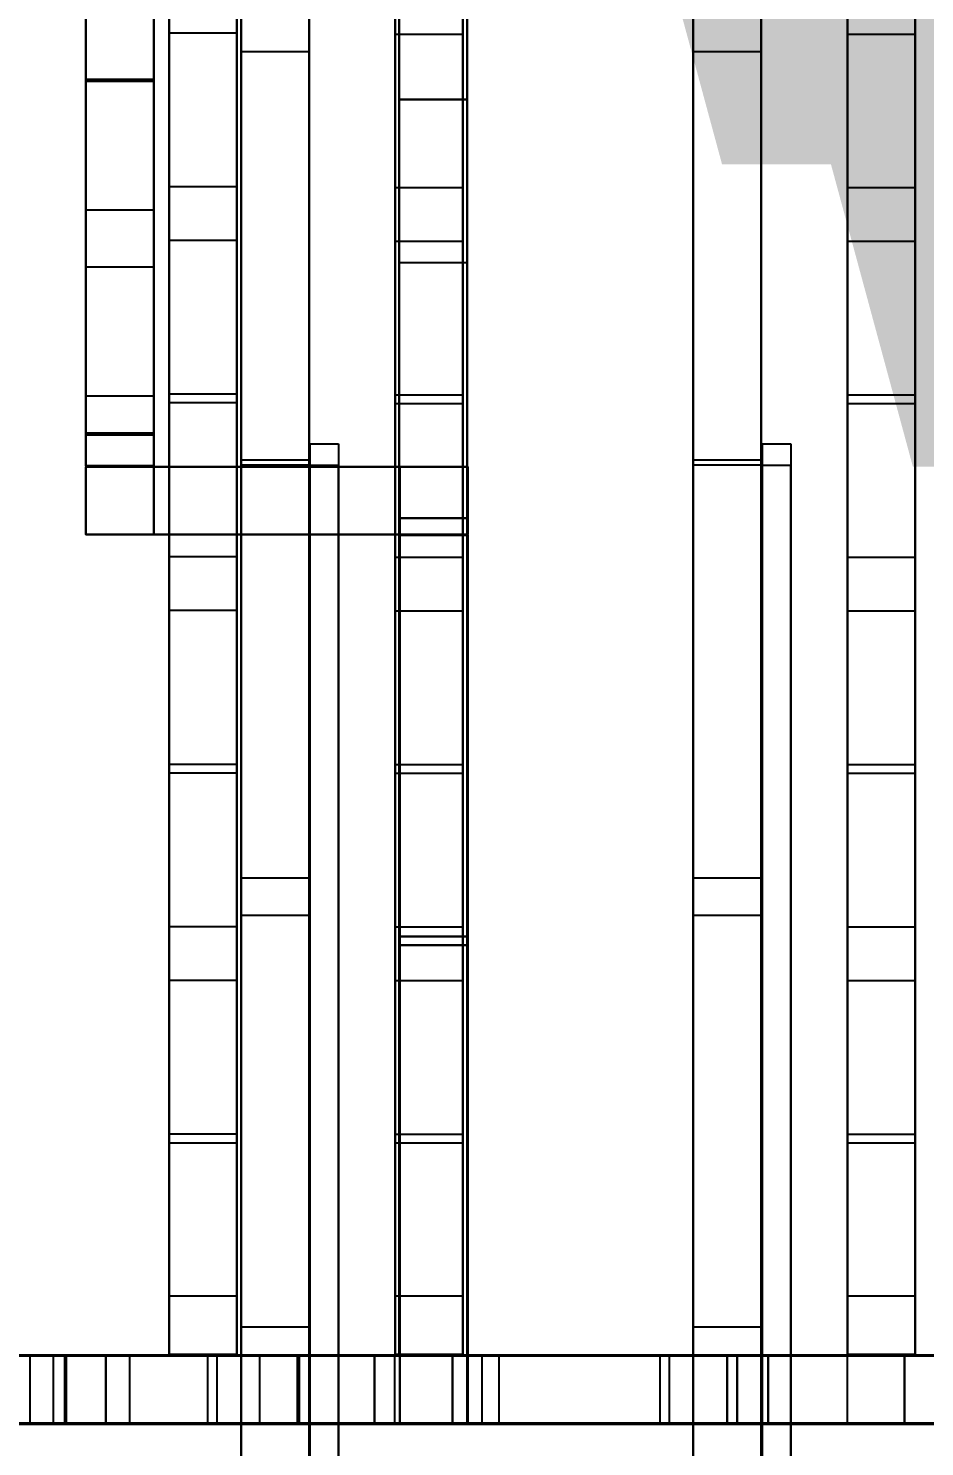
# Model space of a CAD drawing. Header units: inches. Extents: x 72 to 885, y 152 to 729.
# Drawn here: x 192.5 to 239.3, y 195.7 to 269.7 of the extents above; entities that cross this region are included whole.
import ezdxf

# ---------------------------------------------------------------- set-up
doc = ezdxf.new("R2010")
doc.units = ezdxf.units.IN
doc.header["$MEASUREMENT"] = 0
for name, color, linetype in [('FT2', 8, 'CONTINUOUS'), ('n1', 9, 'CONTINUOUS'), ('R2', 4, 'CONTINUOUS'), ('RT2', 7, 'CONTINUOUS'), ('W1', 5, 'CONTINUOUS'), ('W2', 5, 'CONTINUOUS')]:
    doc.layers.add(name, color=color, linetype=linetype)

msp = doc.modelspace()

# ---------------------------------------------------------------- linework, layer by layer
at = {"layer": 'FT2'}
for points in [[(203.36, 200.47, 119.69), (203.36, 474.28, 119.69), (199.82, 474.28, 119.69), (199.82, 200.47, 119.69)], [(199.82, 200.47, 119.69), (199.82, 474.28, 119.69), (199.82, 474.28, 118.23), (199.82, 200.47, 118.23)], [(199.82, 200.47, 107.87), (199.82, 474.28, 107.87), (203.36, 474.28, 107.87), (203.36, 200.47, 107.87)], [(199.82, 200.47, 107.87), (199.82, 200.47, 109.33), (199.82, 474.28, 109.33), (199.82, 474.28, 107.87)], [(203.36, 200.47, 119.69), (203.36, 200.47, 118.23), (203.36, 474.28, 118.23), (203.36, 474.28, 119.69)], [(203.36, 200.47, 107.87), (203.36, 474.28, 107.87), (203.36, 474.28, 109.33), (203.36, 200.47, 109.33)], [(215.17, 200.47, 119.69), (215.17, 474.28, 119.69), (211.63, 474.28, 119.69), (211.63, 200.47, 119.69)], [(211.63, 200.47, 119.69), (211.63, 474.28, 119.69), (211.63, 474.28, 118.23), (211.63, 200.47, 118.23)], [(211.63, 200.47, 107.87), (211.63, 474.28, 107.87), (215.17, 474.28, 107.87), (215.17, 200.47, 107.87)], [(211.63, 200.47, 107.87), (211.63, 200.47, 109.33), (211.63, 474.28, 109.33), (211.63, 474.28, 107.87)], [(215.17, 200.47, 119.69), (215.17, 200.47, 118.23), (215.17, 474.28, 118.23), (215.17, 474.28, 119.69)], [(215.17, 200.47, 107.87), (215.17, 474.28, 107.87), (215.17, 474.28, 109.33), (215.17, 200.47, 109.33)], [(238.79, 200.47, 119.69), (238.79, 474.28, 119.69), (235.25, 474.28, 119.69), (235.25, 200.47, 119.69)], [(235.25, 200.47, 119.69), (235.25, 474.28, 119.69), (235.25, 474.28, 118.23), (235.25, 200.47, 118.23)], [(235.25, 200.47, 107.87), (235.25, 474.28, 107.87), (238.79, 474.28, 107.87), (238.79, 200.47, 107.87)], [(235.25, 200.47, 107.87), (235.25, 200.47, 109.33), (235.25, 474.28, 109.33), (235.25, 474.28, 107.87)], [(238.79, 200.47, 119.69), (238.79, 200.47, 118.23), (238.79, 474.28, 118.23), (238.79, 474.28, 119.69)], [(238.79, 200.47, 107.87), (238.79, 474.28, 107.87), (238.79, 474.28, 109.33), (238.79, 200.47, 109.33)], [(203.36, 261.48, 119.69), (203.36, 269.49, 108.74), (199.82, 269.49, 108.74), (199.82, 261.48, 119.69)], [(199.82, 261.48, 119.69), (199.82, 269.49, 108.74), (199.82, 268.32, 107.88), (199.82, 260.3, 118.82)], [(203.36, 261.48, 119.69), (203.36, 260.3, 118.82), (203.36, 268.32, 107.88), (203.36, 269.49, 108.74)], [(215.17, 261.42, 119.69), (215.17, 269.42, 108.74), (211.63, 269.42, 108.74), (211.63, 261.42, 119.69)], [(211.63, 261.42, 119.69), (211.63, 269.42, 108.74), (211.63, 268.24, 107.88), (211.63, 260.24, 118.83)], [(215.17, 261.42, 119.69), (215.17, 260.24, 118.83), (215.17, 268.24, 107.88), (215.17, 269.42, 108.74)], [(238.79, 261.42, 119.69), (238.79, 269.42, 108.74), (235.25, 269.42, 108.74), (235.25, 261.42, 119.69)], [(235.25, 261.42, 119.69), (235.25, 269.42, 108.74), (235.25, 268.24, 107.88), (235.25, 260.24, 118.83)], [(238.79, 261.42, 119.69), (238.79, 260.24, 118.83), (238.79, 268.24, 107.88), (238.79, 269.42, 108.74)], [(199.82, 250.64, 108.74), (199.82, 258.66, 119.69), (199.82, 259.84, 118.82), (199.82, 251.82, 107.88)], [(203.36, 250.64, 108.74), (203.36, 251.82, 107.88), (203.36, 259.84, 118.82), (203.36, 258.66, 119.69)], [(211.63, 250.59, 108.74), (211.63, 258.6, 119.69), (211.63, 259.78, 118.82), (211.63, 251.77, 107.88)], [(215.17, 250.59, 108.74), (215.17, 251.77, 107.88), (215.17, 259.78, 118.82), (215.17, 258.6, 119.69)], [(235.25, 250.59, 108.74), (235.25, 258.6, 119.69), (235.25, 259.78, 118.82), (235.25, 251.77, 107.88)], [(238.79, 250.59, 108.74), (238.79, 251.77, 107.88), (238.79, 259.78, 118.82), (238.79, 258.6, 119.69)], [(203.36, 250.64, 108.74), (203.36, 258.66, 119.69), (199.82, 258.66, 119.69), (199.82, 250.64, 108.74)], [(215.17, 250.59, 108.74), (215.17, 258.6, 119.69), (211.63, 258.6, 119.69), (211.63, 250.59, 108.74)], [(238.79, 250.59, 108.74), (238.79, 258.6, 119.69), (235.25, 258.6, 119.69), (235.25, 250.59, 108.74)], [(203.36, 242.15, 119.69), (203.36, 250.17, 108.74), (199.82, 250.17, 108.74), (199.82, 242.15, 119.69)], [(199.82, 242.15, 119.69), (199.82, 250.17, 108.74), (199.82, 248.99, 107.88), (199.82, 240.98, 118.82)], [(203.36, 242.15, 119.69), (203.36, 240.98, 118.82), (203.36, 248.99, 107.88), (203.36, 250.17, 108.74)], [(215.17, 242.11, 119.69), (215.17, 250.12, 108.74), (211.63, 250.12, 108.74), (211.63, 242.11, 119.69)], [(211.63, 242.11, 119.69), (211.63, 250.12, 108.74), (211.63, 248.94, 107.88), (211.63, 240.94, 118.83)], [(215.17, 242.11, 119.69), (215.17, 240.94, 118.83), (215.17, 248.94, 107.88), (215.17, 250.12, 108.74)], [(238.79, 242.11, 119.69), (238.79, 250.12, 108.74), (235.25, 250.12, 108.74), (235.25, 242.11, 119.69)], [(235.25, 242.11, 119.69), (235.25, 250.12, 108.74), (235.25, 248.94, 107.88), (235.25, 240.94, 118.83)], [(238.79, 242.11, 119.69), (238.79, 240.94, 118.83), (238.79, 248.94, 107.88), (238.79, 250.12, 108.74)], [(199.82, 231.31, 108.74), (199.82, 239.33, 119.69), (199.82, 240.51, 118.82), (199.82, 232.49, 107.88)], [(203.36, 231.31, 108.74), (203.36, 232.49, 107.88), (203.36, 240.51, 118.82), (203.36, 239.33, 119.69)], [(211.63, 231.28, 108.74), (211.63, 239.29, 119.69), (211.63, 240.47, 118.82), (211.63, 232.46, 107.88)], [(215.17, 231.28, 108.74), (215.17, 232.46, 107.88), (215.17, 240.47, 118.82), (215.17, 239.29, 119.69)], [(235.25, 231.28, 108.74), (235.25, 239.29, 119.69), (235.25, 240.47, 118.82), (235.25, 232.46, 107.88)], [(238.79, 231.28, 108.74), (238.79, 232.46, 107.88), (238.79, 240.47, 118.82), (238.79, 239.29, 119.69)], [(203.36, 231.31, 108.74), (203.36, 239.33, 119.69), (199.82, 239.33, 119.69), (199.82, 231.31, 108.74)], [(215.17, 231.28, 108.74), (215.17, 239.29, 119.69), (211.63, 239.29, 119.69), (211.63, 231.28, 108.74)], [(238.79, 231.28, 108.74), (238.79, 239.29, 119.69), (235.25, 239.29, 119.69), (235.25, 231.28, 108.74)], [(203.36, 222.82, 119.69), (203.36, 230.84, 108.74), (199.82, 230.84, 108.74), (199.82, 222.82, 119.69)], [(199.82, 222.82, 119.69), (199.82, 230.84, 108.74), (199.82, 229.67, 107.88), (199.82, 221.65, 118.82)], [(203.36, 222.82, 119.69), (203.36, 221.65, 118.82), (203.36, 229.67, 107.88), (203.36, 230.84, 108.74)], [(215.17, 222.8, 119.69), (215.17, 230.81, 108.74), (211.63, 230.81, 108.74), (211.63, 222.8, 119.69)], [(211.63, 222.8, 119.69), (211.63, 230.81, 108.74), (211.63, 229.64, 107.88), (211.63, 221.63, 118.83)], [(215.17, 222.8, 119.69), (215.17, 221.63, 118.83), (215.17, 229.64, 107.88), (215.17, 230.81, 108.74)], [(238.79, 222.8, 119.69), (238.79, 230.81, 108.74), (235.25, 230.81, 108.74), (235.25, 222.8, 119.69)], [(235.25, 222.8, 119.69), (235.25, 230.81, 108.74), (235.25, 229.64, 107.88), (235.25, 221.63, 118.83)], [(238.79, 222.8, 119.69), (238.79, 221.63, 118.83), (238.79, 229.64, 107.88), (238.79, 230.81, 108.74)], [(199.82, 211.99, 108.74), (199.82, 220.01, 119.69), (199.82, 221.18, 118.82), (199.82, 213.17, 107.88)], [(203.36, 211.99, 108.74), (203.36, 213.17, 107.88), (203.36, 221.18, 118.82), (203.36, 220.01, 119.69)], [(211.63, 211.98, 108.74), (211.63, 219.99, 119.69), (211.63, 221.16, 118.83), (211.63, 213.16, 107.88)], [(215.17, 211.98, 108.74), (215.17, 213.16, 107.88), (215.17, 221.16, 118.83), (215.17, 219.99, 119.69)], [(235.25, 211.98, 108.74), (235.25, 219.99, 119.69), (235.25, 221.16, 118.83), (235.25, 213.16, 107.88)], [(238.79, 211.98, 108.74), (238.79, 213.16, 107.88), (238.79, 221.16, 118.83), (238.79, 219.99, 119.69)], [(203.36, 211.99, 108.74), (203.36, 220.01, 119.69), (199.82, 220.01, 119.69), (199.82, 211.99, 108.74)], [(215.17, 211.98, 108.74), (215.17, 219.99, 119.69), (211.63, 219.99, 119.69), (211.63, 211.98, 108.74)], [(238.79, 211.98, 108.74), (238.79, 219.99, 119.69), (235.25, 219.99, 119.69), (235.25, 211.98, 108.74)], [(203.36, 203.54, 119.69), (203.36, 211.51, 108.73), (199.82, 211.51, 108.73), (199.82, 203.54, 119.69)], [(199.82, 203.54, 119.69), (199.82, 211.51, 108.73), (199.82, 210.33, 107.88), (199.82, 202.36, 118.83)], [(203.36, 203.54, 119.69), (203.36, 202.36, 118.83), (203.36, 210.33, 107.88), (203.36, 211.51, 108.73)], [(215.17, 203.54, 119.69), (215.17, 211.5, 108.73), (211.63, 211.5, 108.73), (211.63, 203.54, 119.69)], [(211.63, 203.54, 119.69), (211.63, 211.5, 108.73), (211.63, 210.32, 107.88), (211.63, 202.36, 118.83)], [(215.17, 203.54, 119.69), (215.17, 202.36, 118.83), (215.17, 210.32, 107.88), (215.17, 211.5, 108.73)], [(238.79, 203.54, 119.69), (238.79, 211.5, 108.73), (235.25, 211.5, 108.73), (235.25, 203.54, 119.69)], [(235.25, 203.54, 119.69), (235.25, 211.5, 108.73), (235.25, 210.32, 107.88), (235.25, 202.36, 118.83)], [(238.79, 203.54, 119.69), (238.79, 202.36, 118.83), (238.79, 210.32, 107.88), (238.79, 211.5, 108.73)], [(199.82, 200.47, 107.91), (199.82, 200.47, 119.65), (199.82, 201.93, 119.65), (199.82, 201.93, 107.91)], [(203.36, 200.47, 107.91), (203.36, 201.93, 107.91), (203.36, 201.93, 119.65), (203.36, 200.47, 119.65)], [(211.63, 200.47, 107.91), (211.63, 200.47, 119.65), (211.63, 201.93, 119.65), (211.63, 201.93, 107.91)], [(215.17, 200.47, 107.91), (215.17, 201.93, 107.91), (215.17, 201.93, 119.65), (215.17, 200.47, 119.65)], [(235.25, 200.47, 107.91), (235.25, 200.47, 119.65), (235.25, 201.93, 119.65), (235.25, 201.93, 107.91)], [(238.79, 200.47, 107.91), (238.79, 201.93, 107.91), (238.79, 201.93, 119.65), (238.79, 200.47, 119.65)], [(562.07, 200.43, 119.69), (90.81, 200.43, 119.69), (90.81, 196.89, 119.69), (562.07, 196.89, 119.69)], [(562.07, 200.43, 119.69), (562.07, 200.43, 118.23), (90.81, 200.43, 118.23), (90.81, 200.43, 119.69)], [(562.07, 196.89, 107.87), (90.81, 196.89, 107.87), (90.81, 200.43, 107.87), (562.07, 200.43, 107.87)], [(562.07, 200.43, 107.87), (90.81, 200.43, 107.87), (90.81, 200.43, 109.33), (562.07, 200.43, 109.33)], [(201.85, 200.43, 108.82), (200.74, 200.43, 107.88), (191.43, 200.43, 118.74), (192.54, 200.43, 119.69)], [(201.85, 200.43, 108.82), (192.54, 200.43, 119.69), (192.54, 196.89, 119.69), (201.85, 196.89, 108.82)], [(203.36, 200.47, 107.91), (203.36, 200.47, 119.65), (199.82, 200.47, 119.65), (199.82, 200.47, 107.91)], [(211.62, 200.43, 119.69), (202.32, 200.43, 108.82), (202.32, 196.89, 108.82), (211.62, 196.89, 119.69)], [(211.62, 200.43, 119.69), (212.73, 200.43, 118.74), (203.43, 200.43, 107.88), (202.32, 200.43, 108.82)], [(215.17, 200.47, 107.91), (215.17, 200.47, 119.65), (211.63, 200.47, 119.65), (211.63, 200.47, 107.91)], [(214.62, 200.43, 119.65), (214.62, 200.43, 107.91), (213.16, 200.43, 107.91), (213.16, 200.43, 119.65)], [(214.62, 196.89, 119.65), (214.62, 196.89, 107.91), (214.62, 200.43, 107.91), (214.62, 200.43, 119.65)], [(225.47, 200.43, 108.82), (224.36, 200.43, 107.88), (215.06, 200.43, 118.74), (216.16, 200.43, 119.69)], [(225.47, 200.43, 108.82), (216.16, 200.43, 119.69), (216.16, 196.89, 119.69), (225.47, 196.89, 108.82)], [(235.25, 200.43, 119.69), (225.94, 200.43, 108.82), (225.94, 196.89, 108.82), (235.25, 196.89, 119.69)], [(235.25, 200.43, 119.69), (236.35, 200.43, 118.74), (227.05, 200.43, 107.88), (225.94, 200.43, 108.82)], [(238.79, 200.47, 107.91), (238.79, 200.47, 119.65), (235.25, 200.47, 119.65), (235.25, 200.47, 107.91)], [(238.24, 200.43, 119.65), (238.24, 200.43, 107.91), (236.79, 200.43, 107.91), (236.79, 200.43, 119.65)], [(238.24, 196.89, 119.65), (238.24, 196.89, 107.91), (238.24, 200.43, 107.91), (238.24, 200.43, 119.65)], [(249.09, 200.43, 108.82), (247.98, 200.43, 107.88), (238.68, 200.43, 118.74), (239.78, 200.43, 119.69)], [(562.07, 196.89, 119.69), (90.81, 196.89, 119.69), (90.81, 196.89, 118.23), (562.07, 196.89, 118.23)], [(562.07, 196.89, 107.87), (562.07, 196.89, 109.33), (90.81, 196.89, 109.33), (90.81, 196.89, 107.87)], [(201.85, 196.89, 108.82), (192.54, 196.89, 119.69), (191.43, 196.89, 118.74), (200.74, 196.89, 107.88)], [(211.62, 196.89, 119.69), (202.32, 196.89, 108.82), (203.43, 196.89, 107.88), (212.73, 196.89, 118.74)], [(214.62, 196.89, 119.65), (213.16, 196.89, 119.65), (213.16, 196.89, 107.91), (214.62, 196.89, 107.91)], [(225.47, 196.89, 108.82), (216.16, 196.89, 119.69), (215.06, 196.89, 118.74), (224.36, 196.89, 107.88)], [(235.25, 196.89, 119.69), (225.94, 196.89, 108.82), (227.05, 196.89, 107.88), (236.35, 196.89, 118.74)], [(238.24, 196.89, 119.65), (236.79, 196.89, 119.65), (236.79, 196.89, 107.91), (238.24, 196.89, 107.91)], [(249.09, 196.89, 108.82), (239.78, 196.89, 119.69), (238.68, 196.89, 118.74), (247.98, 196.89, 107.88)]]:
    msp.add_3dface(points, dxfattribs=at)
at = {"layer": 'n1'}
for points in [[(87.33, 607.64, -7.87), (562.04, 607.64, -7.87), (562.04, 196.89, -7.87), (87.33, 196.89, -7.87)], [(562.04, 607.64), (87.33, 607.64), (87.33, 196.89), (562.04, 196.89)], [(498.08, 607.58, -7.87), (498.08, 196.89, -7.87), (87.33, 196.89, -7.87), (87.33, 607.58, -7.87)], [(498.08, 196.89), (498.08, 607.58), (87.33, 607.58), (87.33, 196.89)], [(562.04, 196.83, -7.87), (87.33, 196.83, -7.87), (87.33, 607.58, -7.87), (562.04, 607.58, -7.87)], [(87.33, 196.83), (562.04, 196.83), (562.04, 607.58), (87.33, 607.58)], [(151.29, 196.89, -7.87), (151.29, 607.58, -7.87), (562.04, 607.58, -7.87), (562.04, 196.89, -7.87)], [(151.29, 607.58), (151.29, 196.89), (562.04, 196.89), (562.04, 607.58)], [(87.33, 196.89, -7.87), (562.04, 196.89, -7.87), (562.04, 196.89), (87.33, 196.89)]]:
    msp.add_3dface(points, dxfattribs=at)
at = {"layer": 'R2'}
for points in [[(207.18, 248.03, 258.89), (207.18, 153.58, 227.41), (207.18, 152.46, 230.78), (207.18, 246.91, 262.25)], [(208.67, 248.03, 258.89), (208.67, 153.58, 227.41), (207.18, 153.58, 227.41), (207.18, 248.03, 258.89)], [(230.8, 248.03, 258.89), (230.8, 153.58, 227.41), (230.8, 152.46, 230.78), (230.8, 246.91, 262.25)], [(232.29, 248.03, 258.89), (232.29, 153.58, 227.41), (230.8, 153.58, 227.41), (230.8, 248.03, 258.89)], [(208.67, 152.46, 230.78), (208.67, 246.91, 262.25), (207.18, 246.91, 262.25), (207.18, 152.46, 230.78)], [(232.29, 152.46, 230.78), (232.29, 246.91, 262.25), (230.8, 246.91, 262.25), (230.8, 152.46, 230.78)]]:
    msp.add_3dface(points, dxfattribs=at)
at = {"layer": 'RT2'}
for points in [[(203.59, 173.23, 237.52), (203.59, 477.82, 339.02), (203.59, 478.28, 337.64), (203.59, 173.69, 236.14)], [(207.13, 173.23, 237.52), (207.13, 477.82, 339.02), (203.59, 477.82, 339.02), (203.59, 173.23, 237.52)], [(207.13, 173.23, 237.52), (207.13, 173.69, 236.14), (207.13, 478.28, 337.64), (207.13, 477.82, 339.02)], [(227.2, 173.23, 237.52), (227.2, 477.82, 339.02), (227.2, 478.28, 337.64), (227.2, 173.69, 236.14)], [(230.75, 173.23, 237.52), (230.75, 477.82, 339.02), (227.2, 477.82, 339.02), (227.2, 173.23, 237.52)], [(230.75, 173.23, 237.52), (230.75, 173.69, 236.14), (230.75, 478.28, 337.64), (230.75, 477.82, 339.02)], [(203.59, 200.4, 228.35), (203.59, 474.26, 319.61), (207.13, 474.26, 319.61), (207.13, 200.4, 228.35)], [(203.59, 200.4, 228.35), (203.59, 199.93, 229.73), (203.59, 473.8, 320.99), (203.59, 474.26, 319.61)], [(207.13, 200.4, 228.35), (207.13, 474.26, 319.61), (207.13, 473.8, 320.99), (207.13, 199.93, 229.73)], [(227.2, 200.4, 228.35), (227.2, 474.26, 319.61), (230.75, 474.26, 319.61), (230.75, 200.4, 228.35)], [(227.2, 200.4, 228.35), (227.2, 199.93, 229.73), (227.2, 473.8, 320.99), (227.2, 474.26, 319.61)], [(230.75, 200.4, 228.35), (230.75, 474.26, 319.61), (230.75, 473.8, 320.99), (230.75, 199.93, 229.73)], [(203.59, 247.2, 245.28), (203.59, 268.51, 269.29), (203.59, 269.6, 268.32), (203.59, 248.29, 244.31)], [(207.13, 247.2, 245.28), (207.13, 248.29, 244.31), (207.13, 269.6, 268.32), (207.13, 268.51, 269.29)], [(227.2, 247.2, 245.28), (227.2, 268.51, 269.29), (227.2, 269.6, 268.32), (227.2, 248.29, 244.31)], [(230.75, 247.2, 245.28), (230.75, 248.29, 244.31), (230.75, 269.6, 268.32), (230.75, 268.51, 269.29)], [(207.13, 247.2, 245.28), (207.13, 268.51, 269.29), (203.59, 268.51, 269.29), (203.59, 247.2, 245.28)], [(230.75, 247.2, 245.28), (230.75, 268.51, 269.29), (227.2, 268.51, 269.29), (227.2, 247.2, 245.28)], [(207.13, 225.37, 254.9), (207.13, 246.92, 244.98), (203.59, 246.92, 244.98), (203.59, 225.37, 254.9)], [(203.59, 225.37, 254.9), (203.59, 246.92, 244.98), (203.59, 246.31, 243.66), (203.59, 224.76, 253.57)], [(207.13, 225.37, 254.9), (207.13, 224.76, 253.57), (207.13, 246.31, 243.66), (207.13, 246.92, 244.98)], [(230.75, 225.37, 254.9), (230.75, 246.92, 244.98), (227.2, 246.92, 244.98), (227.2, 225.37, 254.9)], [(227.2, 225.37, 254.9), (227.2, 246.92, 244.98), (227.2, 246.31, 243.66), (227.2, 224.76, 253.57)], [(230.75, 225.37, 254.9), (230.75, 224.76, 253.57), (230.75, 246.31, 243.66), (230.75, 246.92, 244.98)], [(203.59, 201.91, 230.19), (203.59, 223.4, 254.26), (203.59, 224.49, 253.29), (203.59, 203, 229.22)], [(207.13, 201.91, 230.19), (207.13, 203, 229.22), (207.13, 224.49, 253.29), (207.13, 223.4, 254.26)], [(227.2, 201.91, 230.19), (227.2, 223.4, 254.26), (227.2, 224.49, 253.29), (227.2, 203, 229.22)], [(230.75, 201.91, 230.19), (230.75, 203, 229.22), (230.75, 224.49, 253.29), (230.75, 223.4, 254.26)], [(207.13, 201.91, 230.19), (207.13, 223.4, 254.26), (203.59, 223.4, 254.26), (203.59, 201.91, 230.19)], [(230.75, 201.91, 230.19), (230.75, 223.4, 254.26), (227.2, 223.4, 254.26), (227.2, 201.91, 230.19)], [(203.59, 200.4, 228.83), (203.59, 200.4, 246.57), (203.59, 201.85, 246.57), (203.59, 201.85, 228.83)], [(207.13, 200.4, 228.83), (207.13, 201.85, 228.83), (207.13, 201.85, 246.57), (207.13, 200.4, 246.57)], [(227.2, 200.4, 228.83), (227.2, 200.4, 246.57), (227.2, 201.85, 246.57), (227.2, 201.85, 228.83)], [(230.75, 200.4, 228.83), (230.75, 201.85, 228.83), (230.75, 201.85, 246.57), (230.75, 200.4, 246.57)], [(207.13, 200.4, 228.83), (207.13, 200.4, 246.57), (203.59, 200.4, 246.57), (203.59, 200.4, 228.83)], [(230.75, 200.4, 228.83), (230.75, 200.4, 246.57), (227.2, 200.4, 246.57), (227.2, 200.4, 228.83)]]:
    msp.add_3dface(points, dxfattribs=at)
at = {"layer": 'W1'}
for points in [[(195.48, 246.88), (195.48, 278.39), (199.02, 278.39), (199.02, 246.88)], [(195.48, 246.88, 1.5), (195.48, 278.39, 1.5), (195.48, 278.39), (195.48, 246.88)], [(195.48, 278.39, 107.87), (195.48, 246.88, 107.87), (199.02, 246.88, 107.87), (199.02, 278.39, 107.87)], [(195.48, 278.39, 106.38), (195.48, 246.88, 106.38), (195.48, 246.88, 107.87), (195.48, 278.39, 107.87)], [(199.02, 278.39, 1.5), (199.02, 246.88, 1.5), (199.02, 246.88), (199.02, 278.39)], [(199.02, 246.88, 106.38), (199.02, 278.39, 106.38), (199.02, 278.39, 107.87), (199.02, 246.88, 107.87)], [(195.48, 248.51, 94.49), (195.48, 276.85, 94.49), (199.02, 276.85, 94.49), (199.02, 248.51, 94.49)], [(195.48, 248.51, 95.98), (195.48, 276.85, 95.98), (195.48, 276.85, 94.49), (195.48, 248.51, 94.49)], [(199.02, 276.85, 95.98), (199.02, 248.51, 95.98), (199.02, 248.51, 94.49), (199.02, 276.85, 94.49)], [(195.48, 275.12, 107.2), (195.48, 268.41, 93.82), (195.48, 267.08, 94.49), (195.48, 273.78, 107.87)], [(199.02, 268.41, 93.82), (199.02, 275.12, 107.2), (199.02, 273.78, 107.87), (199.02, 267.08, 94.49)], [(195.48, 273.78, 107.87), (195.48, 267.08, 94.49), (199.02, 267.08, 94.49), (199.02, 273.78, 107.87)], [(195.48, 266.96, 94.49), (195.48, 260.25, 107.87), (199.02, 260.25, 107.87), (199.02, 266.96, 94.49)], [(195.48, 265.62, 93.82), (195.48, 258.92, 107.2), (195.48, 260.25, 107.87), (195.48, 266.96, 94.49)], [(199.02, 258.92, 107.2), (199.02, 265.62, 93.82), (199.02, 266.96, 94.49), (199.02, 260.25, 107.87)], [(195.48, 258.6, 107.2), (195.48, 251.89, 93.82), (195.48, 250.55, 94.49), (195.48, 257.26, 107.87)], [(199.02, 251.89, 93.82), (199.02, 258.6, 107.2), (199.02, 257.26, 107.87), (199.02, 250.55, 94.49)], [(195.48, 257.26, 107.87), (195.48, 250.55, 94.49), (199.02, 250.55, 94.49), (199.02, 257.26, 107.87)], [(195.48, 250.08, 107.87), (195.48, 250.08, 94.49), (195.48, 248.59, 94.49), (195.48, 248.59, 107.87)], [(199.02, 250.08, 94.49), (199.02, 250.08, 107.87), (199.02, 248.59, 107.87), (199.02, 248.59, 94.49)], [(195.48, 248.59, 107.87), (195.48, 248.59, 94.49), (199.02, 248.59, 94.49), (199.02, 248.59, 107.87)], [(195.48, 248.51), (195.48, 248.51, 107.87), (199.02, 248.51, 107.87), (199.02, 248.51)], [(195.48, 247.01), (195.48, 247.01, 107.87), (195.48, 248.51, 107.87), (195.48, 248.51)], [(195.48, 248.38, 107.87), (195.48, 248.38), (195.48, 246.88), (195.48, 246.88, 107.87)], [(199.02, 247.01, 107.87), (199.02, 247.01), (199.02, 248.51), (199.02, 248.51, 107.87)], [(199.02, 248.38), (199.02, 248.38, 107.87), (199.02, 246.88, 107.87), (199.02, 246.88)], [(195.48, 246.88, 107.87), (195.48, 246.88), (199.02, 246.88), (199.02, 246.88, 107.87)], [(195.48, 246.84), (215.42, 246.84), (215.42, 243.3), (195.48, 243.3)], [(195.48, 246.84, 1.5), (215.42, 246.84, 1.5), (215.42, 246.84), (195.48, 246.84)], [(215.42, 246.84, 107.87), (195.48, 246.84, 107.87), (195.48, 243.3, 107.87), (215.42, 243.3, 107.87)], [(215.42, 246.84, 106.38), (195.48, 246.84, 106.38), (195.48, 246.84, 107.87), (215.42, 246.84, 107.87)], [(195.48, 246.84, 107.87), (195.48, 246.84), (195.48, 243.3), (195.48, 243.3, 107.87)], [(196.97, 246.84, 107.87), (196.97, 246.84), (195.48, 246.84), (195.48, 246.84, 107.87)], [(199.02, 246.84, 53.94), (195.48, 246.84, 53.94), (195.48, 243.3, 53.94), (199.02, 243.3, 53.94)], [(199.02, 246.84, 52.44), (195.48, 246.84, 52.44), (195.48, 246.84, 53.94), (199.02, 246.84, 53.94)], [(199.02, 246.84, 107.87), (199.02, 246.84), (199.02, 243.3), (199.02, 243.3, 107.87)], [(200.52, 246.84, 107.87), (200.52, 246.84), (199.02, 246.84), (199.02, 246.84, 107.87)], [(211.87, 246.84, 53.94), (199.02, 246.84, 53.94), (199.02, 243.3, 53.94), (211.87, 243.3, 53.94)], [(211.87, 246.84, 52.44), (199.02, 246.84, 52.44), (199.02, 246.84, 53.94), (211.87, 246.84, 53.94)], [(210.38, 246.84), (210.38, 246.84, 107.87), (211.87, 246.84, 107.87), (211.87, 246.84)], [(211.87, 246.84), (211.87, 246.84, 107.87), (211.87, 243.3, 107.87), (211.87, 243.3)], [(215.42, 246.84, 53.94), (211.87, 246.84, 53.94), (211.87, 243.3, 53.94), (215.42, 243.3, 53.94)], [(215.42, 246.84, 52.44), (211.87, 246.84, 52.44), (211.87, 246.84, 53.94), (215.42, 246.84, 53.94)], [(213.92, 246.84), (213.92, 246.84, 107.87), (215.42, 246.84, 107.87), (215.42, 246.84)], [(215.42, 246.84), (215.42, 246.84, 107.87), (215.42, 243.3, 107.87), (215.42, 243.3)], [(215.42, 243.3, 1.5), (195.48, 243.3, 1.5), (195.48, 243.3), (215.42, 243.3)], [(195.48, 243.3, 106.38), (215.42, 243.3, 106.38), (215.42, 243.3, 107.87), (195.48, 243.3, 107.87)], [(196.97, 243.3), (196.97, 243.3, 107.87), (195.48, 243.3, 107.87), (195.48, 243.3)], [(195.48, 243.3, 52.44), (199.02, 243.3, 52.44), (199.02, 243.3, 53.94), (195.48, 243.3, 53.94)], [(200.52, 243.3), (200.52, 243.3, 107.87), (199.02, 243.3, 107.87), (199.02, 243.3)], [(199.02, 243.3, 52.44), (211.87, 243.3, 52.44), (211.87, 243.3, 53.94), (199.02, 243.3, 53.94)], [(210.38, 243.3, 107.87), (210.38, 243.3), (211.87, 243.3), (211.87, 243.3, 107.87)], [(211.87, 243.3, 52.44), (215.42, 243.3, 52.44), (215.42, 243.3, 53.94), (211.87, 243.3, 53.94)], [(215.42, 243.26), (215.42, 200.43), (211.87, 200.43), (211.87, 243.26)], [(211.87, 200.43, 1.5), (211.87, 243.26, 1.5), (211.87, 243.26), (211.87, 200.43)], [(215.42, 200.43, 107.87), (215.42, 243.26, 107.87), (211.87, 243.26, 107.87), (211.87, 200.43, 107.87)], [(211.87, 243.26, 106.38), (211.87, 200.43, 106.38), (211.87, 200.43, 107.87), (211.87, 243.26, 107.87)], [(215.42, 243.26, 107.87), (215.42, 243.26), (211.87, 243.26), (211.87, 243.26, 107.87)], [(211.87, 241.76), (211.87, 241.76, 107.87), (211.87, 243.26, 107.87), (211.87, 243.26)], [(215.42, 221.85, 53.94), (215.42, 243.26, 53.94), (211.87, 243.26, 53.94), (211.87, 221.85, 53.94)], [(211.87, 243.26, 52.44), (211.87, 221.85, 52.44), (211.87, 221.85, 53.94), (211.87, 243.26, 53.94)], [(213.92, 243.3, 107.87), (213.92, 243.3), (215.42, 243.3), (215.42, 243.3, 107.87)], [(215.42, 243.26, 1.5), (215.42, 200.43, 1.5), (215.42, 200.43), (215.42, 243.26)], [(215.42, 200.43, 106.38), (215.42, 243.26, 106.38), (215.42, 243.26, 107.87), (215.42, 200.43, 107.87)], [(215.42, 241.76, 107.87), (215.42, 241.76), (215.42, 243.26), (215.42, 243.26, 107.87)], [(215.42, 221.85, 52.44), (215.42, 243.26, 52.44), (215.42, 243.26, 53.94), (215.42, 221.85, 53.94)], [(215.42, 221.85, 107.87), (215.42, 221.85), (211.87, 221.85), (211.87, 221.85, 107.87)], [(211.87, 220.35), (211.87, 220.35, 107.87), (211.87, 221.85, 107.87), (211.87, 221.85)], [(215.42, 200.43, 53.94), (215.42, 221.85, 53.94), (211.87, 221.85, 53.94), (211.87, 200.43, 53.94)], [(211.87, 221.85, 52.44), (211.87, 200.43, 52.44), (211.87, 200.43, 53.94), (211.87, 221.85, 53.94)], [(215.42, 220.35, 107.87), (215.42, 220.35), (215.42, 221.85), (215.42, 221.85, 107.87)], [(215.42, 200.43, 52.44), (215.42, 221.85, 52.44), (215.42, 221.85, 53.94), (215.42, 200.43, 53.94)], [(211.87, 201.93, 107.87), (211.87, 201.93), (211.87, 200.43), (211.87, 200.43, 107.87)], [(215.42, 201.93), (215.42, 201.93, 107.87), (215.42, 200.43, 107.87), (215.42, 200.43)], [(90.88, 200.4), (562.06, 200.4), (562.06, 196.85), (90.88, 196.85)], [(90.88, 200.4, 1.5), (562.06, 200.4, 1.5), (562.06, 200.4), (90.88, 200.4)], [(562.06, 200.4, 107.87), (90.88, 200.4, 107.87), (90.88, 196.85, 107.87), (562.06, 196.85, 107.87)], [(562.06, 200.4, 106.38), (90.88, 200.4, 106.38), (90.88, 200.4, 107.87), (562.06, 200.4, 107.87)], [(149.17, 200.4, 94.49), (194.45, 200.4, 94.49), (194.45, 196.85, 94.49), (149.17, 196.85, 94.49)], [(149.17, 200.4, 95.98), (194.45, 200.4, 95.98), (194.45, 200.4, 94.49), (149.17, 200.4, 94.49)], [(192.87, 200.4, 94.49), (192.87, 200.4, 107.87), (194.37, 200.4, 107.87), (194.37, 200.4, 94.49)], [(194.37, 200.4, 94.49), (194.37, 200.4, 107.87), (194.37, 196.85, 107.87), (194.37, 196.85, 94.49)], [(194.45, 200.4, 107.87), (194.45, 200.4), (194.45, 196.85), (194.45, 196.85, 107.87)], [(195.94, 200.4, 107.87), (195.94, 200.4), (194.45, 200.4), (194.45, 200.4, 107.87)], [(211.87, 200.4, 53.94), (194.45, 200.4, 53.94), (194.45, 196.85, 53.94), (211.87, 196.85, 53.94)], [(211.87, 200.4, 52.44), (194.45, 200.4, 52.44), (194.45, 200.4, 53.94), (211.87, 200.4, 53.94)], [(210.38, 200.4), (210.38, 200.4, 107.87), (211.87, 200.4, 107.87), (211.87, 200.4)], [(215.42, 200.43), (215.42, 200.43, 107.87), (211.87, 200.43, 107.87), (211.87, 200.43)], [(211.87, 200.4), (211.87, 200.4, 107.87), (211.87, 196.85, 107.87), (211.87, 196.85)], [(215.42, 200.4, 53.94), (211.87, 200.4, 53.94), (211.87, 196.85, 53.94), (215.42, 196.85, 53.94)], [(215.42, 200.4, 52.44), (211.87, 200.4, 52.44), (211.87, 200.4, 53.94), (215.42, 200.4, 53.94)], [(215.42, 200.4, 107.87), (215.42, 200.4), (215.42, 196.85), (215.42, 196.85, 107.87)], [(216.91, 200.4, 107.87), (216.91, 200.4), (215.42, 200.4), (215.42, 200.4, 107.87)], [(231.12, 200.4, 53.94), (215.42, 200.4, 53.94), (215.42, 196.85, 53.94), (231.12, 196.85, 53.94)], [(231.12, 200.4, 52.44), (215.42, 200.4, 52.44), (215.42, 200.4, 53.94), (231.12, 200.4, 53.94)], [(229.5, 200.4, 107.87), (215.42, 200.4, 54.32), (215.42, 196.85, 54.32), (229.5, 196.85, 107.87)], [(230.95, 200.4, 107.49), (216.86, 200.4, 53.93), (215.42, 200.4, 54.32), (229.5, 200.4, 107.87)], [(217.07, 200.4, 53.94), (229.5, 200.4), (229.5, 196.85), (217.07, 196.85, 53.94)], [(218.53, 200.4, 54.27), (230.96, 200.4, 0.34), (229.5, 200.4), (217.07, 200.4, 53.94)], [(231.12, 200.4, 107.87), (231.12, 200.4), (231.12, 196.85), (231.12, 196.85, 107.87)], [(232.61, 200.4, 107.87), (232.61, 200.4), (231.12, 200.4), (231.12, 200.4, 107.87)], [(248.83, 200.4, 53.94), (231.12, 200.4, 53.94), (231.12, 196.85, 53.94), (248.83, 196.85, 53.94)], [(248.83, 200.4, 52.44), (231.12, 200.4, 52.44), (231.12, 200.4, 53.94), (248.83, 200.4, 53.94)], [(562.06, 196.85, 1.5), (90.88, 196.85, 1.5), (90.88, 196.85), (562.06, 196.85)], [(90.88, 196.85, 106.38), (562.06, 196.85, 106.38), (562.06, 196.85, 107.87), (90.88, 196.85, 107.87)], [(194.45, 196.85, 95.98), (149.17, 196.85, 95.98), (149.17, 196.85, 94.49), (194.45, 196.85, 94.49)], [(192.87, 196.85, 107.87), (192.87, 196.85, 94.49), (194.37, 196.85, 94.49), (194.37, 196.85, 107.87)], [(195.94, 196.85), (195.94, 196.85, 107.87), (194.45, 196.85, 107.87), (194.45, 196.85)], [(194.45, 196.85, 52.44), (211.87, 196.85, 52.44), (211.87, 196.85, 53.94), (194.45, 196.85, 53.94)], [(210.38, 196.85, 107.87), (210.38, 196.85), (211.87, 196.85), (211.87, 196.85, 107.87)], [(211.87, 196.85, 52.44), (215.42, 196.85, 52.44), (215.42, 196.85, 53.94), (211.87, 196.85, 53.94)], [(216.91, 196.85), (216.91, 196.85, 107.87), (215.42, 196.85, 107.87), (215.42, 196.85)], [(215.42, 196.85, 52.44), (231.12, 196.85, 52.44), (231.12, 196.85, 53.94), (215.42, 196.85, 53.94)], [(216.86, 196.85, 53.93), (230.95, 196.85, 107.49), (229.5, 196.85, 107.87), (215.42, 196.85, 54.32)], [(230.96, 196.85, 0.34), (218.53, 196.85, 54.27), (217.07, 196.85, 53.94), (229.5, 196.85)], [(232.61, 196.85), (232.61, 196.85, 107.87), (231.12, 196.85, 107.87), (231.12, 196.85)], [(231.12, 196.85, 52.44), (248.83, 196.85, 52.44), (248.83, 196.85, 53.94), (231.12, 196.85, 53.94)]]:
    msp.add_3dface(points, dxfattribs=at)
at = {"layer": 'W2'}
for points in [[(211.84, 387.71, 287.66), (211.84, 200.9, 226.96), (211.84, 200.43, 228.38), (211.84, 387.25, 289.08)], [(215.39, 200.9, 226.96), (215.39, 387.71, 287.66), (215.39, 387.25, 289.08), (215.39, 200.43, 228.38)], [(215.39, 387.25, 120.47), (215.39, 200.43, 120.47), (211.84, 200.43, 120.47), (211.84, 387.25, 120.47)], [(211.84, 200.43, 121.97), (211.84, 387.25, 121.97), (211.84, 387.25, 120.47), (211.84, 200.43, 120.47)], [(215.39, 200.43, 228.38), (215.39, 387.25, 289.08), (211.84, 387.25, 289.08), (211.84, 200.43, 228.38)], [(215.39, 387.25, 121.97), (215.39, 200.43, 121.97), (215.39, 200.43, 120.47), (215.39, 387.25, 120.47)], [(215.39, 266.02, 162.63), (215.39, 287.88, 162.63), (211.84, 287.88, 162.63), (211.84, 266.02, 162.63)], [(211.84, 287.88, 161.13), (211.84, 266.02, 161.13), (211.84, 266.02, 162.63), (211.84, 287.88, 162.63)], [(215.39, 266.02, 204.78), (215.39, 287.88, 204.78), (211.84, 287.88, 204.78), (211.84, 266.02, 204.78)], [(211.84, 287.88, 203.28), (211.84, 266.02, 203.28), (211.84, 266.02, 204.78), (211.84, 287.88, 204.78)], [(215.39, 266.02, 246.93), (215.39, 287.88, 246.93), (211.84, 287.88, 246.93), (211.84, 266.02, 246.93)], [(211.84, 287.88, 245.43), (211.84, 266.02, 245.43), (211.84, 266.02, 246.93), (211.84, 287.88, 246.93)], [(215.39, 266.02, 161.13), (215.39, 287.88, 161.13), (215.39, 287.88, 162.63), (215.39, 266.02, 162.63)], [(215.39, 266.02, 203.28), (215.39, 287.88, 203.28), (215.39, 287.88, 204.78), (215.39, 266.02, 204.78)], [(215.39, 266.02, 245.43), (215.39, 287.88, 245.43), (215.39, 287.88, 246.93), (215.39, 266.02, 246.93)], [(215.39, 266.02, 249.7), (215.39, 266.02, 120.47), (211.84, 266.02, 120.47), (211.84, 266.02, 249.7)], [(211.84, 264.53, 120.47), (211.84, 264.53, 249.7), (211.84, 266.02, 249.7), (211.84, 266.02, 120.47)], [(215.39, 244.16, 162.63), (215.39, 266.02, 162.63), (211.84, 266.02, 162.63), (211.84, 244.16, 162.63)], [(211.84, 266.02, 161.13), (211.84, 244.16, 161.13), (211.84, 244.16, 162.63), (211.84, 266.02, 162.63)], [(215.39, 244.16, 204.78), (215.39, 266.02, 204.78), (211.84, 266.02, 204.78), (211.84, 244.16, 204.78)], [(211.84, 266.02, 203.28), (211.84, 244.16, 203.28), (211.84, 244.16, 204.78), (211.84, 266.02, 204.78)], [(215.39, 257.51, 246.93), (215.39, 266.02, 246.93), (211.84, 266.02, 246.93), (211.84, 257.51, 246.93)], [(211.84, 266.02, 245.43), (211.84, 257.51, 245.43), (211.84, 257.51, 246.93), (211.84, 266.02, 246.93)], [(215.39, 264.53, 249.7), (215.39, 264.53, 120.47), (215.39, 266.02, 120.47), (215.39, 266.02, 249.7)], [(215.39, 244.16, 161.13), (215.39, 266.02, 161.13), (215.39, 266.02, 162.63), (215.39, 244.16, 162.63)], [(215.39, 244.16, 203.28), (215.39, 266.02, 203.28), (215.39, 266.02, 204.78), (215.39, 244.16, 204.78)], [(215.39, 257.51, 245.43), (215.39, 266.02, 245.43), (215.39, 266.02, 246.93), (215.39, 257.51, 246.93)], [(215.39, 244.16, 242.59), (215.39, 244.16, 120.47), (211.84, 244.16, 120.47), (211.84, 244.16, 242.59)], [(211.84, 242.66, 120.47), (211.84, 242.66, 242.59), (211.84, 244.16, 242.59), (211.84, 244.16, 120.47)], [(215.39, 222.3, 162.63), (215.39, 244.16, 162.63), (211.84, 244.16, 162.63), (211.84, 222.3, 162.63)], [(211.84, 244.16, 161.13), (211.84, 222.3, 161.13), (211.84, 222.3, 162.63), (211.84, 244.16, 162.63)], [(215.39, 222.3, 204.78), (215.39, 244.16, 204.78), (211.84, 244.16, 204.78), (211.84, 222.3, 204.78)], [(211.84, 244.16, 203.28), (211.84, 222.3, 203.28), (211.84, 222.3, 204.78), (211.84, 244.16, 204.78)], [(215.39, 242.66, 242.59), (215.39, 242.66, 120.47), (215.39, 244.16, 120.47), (215.39, 244.16, 242.59)], [(215.39, 222.3, 161.13), (215.39, 244.16, 161.13), (215.39, 244.16, 162.63), (215.39, 222.3, 162.63)], [(215.39, 222.3, 203.28), (215.39, 244.16, 203.28), (215.39, 244.16, 204.78), (215.39, 222.3, 204.78)], [(215.39, 222.3, 235.49), (215.39, 222.3, 120.47), (211.84, 222.3, 120.47), (211.84, 222.3, 235.49)], [(211.84, 220.8, 120.47), (211.84, 220.8, 235.49), (211.84, 222.3, 235.49), (211.84, 222.3, 120.47)], [(215.39, 200.43, 162.63), (215.39, 222.3, 162.63), (211.84, 222.3, 162.63), (211.84, 200.43, 162.63)], [(211.84, 222.3, 161.13), (211.84, 200.43, 161.13), (211.84, 200.43, 162.63), (211.84, 222.3, 162.63)], [(215.39, 200.43, 204.78), (215.39, 222.3, 204.78), (211.84, 222.3, 204.78), (211.84, 200.43, 204.78)], [(211.84, 222.3, 203.28), (211.84, 200.43, 203.28), (211.84, 200.43, 204.78), (211.84, 222.3, 204.78)], [(215.39, 220.8, 235.49), (215.39, 220.8, 120.47), (215.39, 222.3, 120.47), (215.39, 222.3, 235.49)], [(215.39, 200.43, 161.13), (215.39, 222.3, 161.13), (215.39, 222.3, 162.63), (215.39, 200.43, 162.63)], [(215.39, 200.43, 203.28), (215.39, 222.3, 203.28), (215.39, 222.3, 204.78), (215.39, 200.43, 204.78)], [(211.84, 201.93, 228.38), (211.84, 201.93, 120.47), (211.84, 200.43, 120.47), (211.84, 200.43, 228.38)], [(215.39, 201.93, 120.47), (215.39, 201.93, 228.38), (215.39, 200.43, 228.38), (215.39, 200.43, 120.47)], [(558.49, 196.85, 120.47), (90.89, 196.85, 120.47), (90.89, 200.4, 120.47), (558.49, 200.4, 120.47)], [(90.89, 200.4, 121.97), (558.49, 200.4, 121.97), (558.49, 200.4, 120.47), (90.89, 200.4, 120.47)], [(90.89, 196.85, 243.9), (558.49, 196.85, 243.9), (558.49, 200.4, 243.9), (90.89, 200.4, 243.9)], [(558.49, 200.4, 242.4), (90.89, 200.4, 242.4), (90.89, 200.4, 243.9), (558.49, 200.4, 243.9)], [(149.52, 196.85, 199.21), (206.61, 196.85, 199.21), (206.61, 200.4, 199.21), (149.52, 200.4, 199.21)], [(206.61, 200.4, 197.72), (149.52, 200.4, 197.72), (149.52, 200.4, 199.21), (206.61, 200.4, 199.21)], [(206.61, 196.85, 214.96), (149.52, 196.85, 214.96), (149.52, 200.4, 214.96), (206.61, 200.4, 214.96)], [(149.52, 200.4, 216.46), (206.61, 200.4, 216.46), (206.61, 200.4, 214.96), (149.52, 200.4, 214.96)], [(149.6, 196.85, 230.71), (206.53, 196.85, 230.71), (206.53, 200.4, 230.71), (149.6, 200.4, 230.71)], [(206.53, 200.4, 229.21), (149.6, 200.4, 229.21), (149.6, 200.4, 230.71), (206.53, 200.4, 230.71)], [(181.75, 196.85, 161.61), (206.61, 196.85, 161.61), (206.61, 200.4, 161.61), (181.75, 200.4, 161.61)], [(206.61, 200.4, 160.12), (181.75, 200.4, 160.12), (181.75, 200.4, 161.61), (206.61, 200.4, 161.61)], [(186.98, 196.85, 214.96), (193.78, 196.85, 230.71), (193.78, 200.4, 230.71), (186.98, 200.4, 214.96)], [(195.16, 200.4, 230.12), (188.35, 200.4, 214.37), (186.98, 200.4, 214.96), (193.78, 200.4, 230.71)], [(195.02, 200.4, 230.71), (195.02, 200.4, 243.9), (196.52, 200.4, 243.9), (196.52, 200.4, 230.71)], [(203.19, 200.4, 214.37), (196.39, 200.4, 230.12), (197.76, 200.4, 230.71), (204.56, 200.4, 214.96)], [(196.52, 196.85, 243.9), (196.52, 196.85, 230.71), (196.52, 200.4, 230.71), (196.52, 200.4, 243.9)], [(197.76, 196.85, 230.71), (204.56, 196.85, 214.96), (204.56, 200.4, 214.96), (197.76, 200.4, 230.71)], [(205.04, 200.4, 214.96), (205.04, 200.4, 243.9), (206.53, 200.4, 243.9), (206.53, 200.4, 214.96)], [(206.53, 196.85, 243.9), (206.53, 196.85, 214.96), (206.53, 200.4, 214.96), (206.53, 200.4, 243.9)], [(206.61, 196.85, 120.47), (206.61, 196.85, 243.9), (206.61, 200.4, 243.9), (206.61, 200.4, 120.47)], [(208.11, 200.4, 243.9), (208.11, 200.4, 120.47), (206.61, 200.4, 120.47), (206.61, 200.4, 243.9)], [(210.55, 196.85, 214.96), (206.61, 196.85, 214.96), (206.61, 200.4, 214.96), (210.55, 200.4, 214.96)], [(206.61, 200.4, 216.46), (210.55, 200.4, 216.46), (210.55, 200.4, 214.96), (206.61, 200.4, 214.96)], [(206.61, 196.85, 161.61), (210.55, 196.85, 161.61), (210.55, 200.4, 161.61), (206.61, 200.4, 161.61)], [(210.55, 200.4, 160.12), (206.61, 200.4, 160.12), (206.61, 200.4, 161.61), (210.55, 200.4, 161.61)], [(206.61, 196.85, 202.76), (210.55, 196.85, 202.76), (210.55, 200.4, 202.76), (206.61, 200.4, 202.76)], [(210.55, 200.4, 201.26), (206.61, 200.4, 201.26), (206.61, 200.4, 202.76), (210.55, 200.4, 202.76)], [(209.05, 200.4, 120.47), (209.05, 200.4, 243.9), (210.55, 200.4, 243.9), (210.55, 200.4, 120.47)], [(210.55, 196.85, 243.9), (210.55, 196.85, 120.47), (210.55, 200.4, 120.47), (210.55, 200.4, 243.9)], [(210.55, 196.85, 161.61), (215.39, 196.85, 161.61), (215.39, 200.4, 161.61), (210.55, 200.4, 161.61)], [(215.39, 200.4, 160.12), (210.55, 200.4, 160.12), (210.55, 200.4, 161.61), (215.39, 200.4, 161.61)], [(210.55, 196.85, 202.76), (215.39, 196.85, 202.76), (215.39, 200.4, 202.76), (210.55, 200.4, 202.76)], [(215.39, 200.4, 201.26), (210.55, 200.4, 201.26), (210.55, 200.4, 202.76), (215.39, 200.4, 202.76)], [(215.39, 200.43, 120.47), (215.39, 200.43, 228.38), (211.84, 200.43, 228.38), (211.84, 200.43, 120.47)], [(215.39, 196.85, 120.47), (215.39, 196.85, 243.9), (215.39, 200.4, 243.9), (215.39, 200.4, 120.47)], [(216.88, 200.4, 243.9), (216.88, 200.4, 120.47), (215.39, 200.4, 120.47), (215.39, 200.4, 243.9)], [(215.39, 196.85, 161.61), (228.97, 196.85, 161.61), (228.97, 200.4, 161.61), (215.39, 200.4, 161.61)], [(228.97, 200.4, 160.12), (215.39, 200.4, 160.12), (215.39, 200.4, 161.61), (228.97, 200.4, 161.61)], [(215.39, 196.85, 202.76), (228.97, 196.85, 202.76), (228.97, 200.4, 202.76), (215.39, 200.4, 202.76)], [(228.97, 200.4, 201.26), (215.39, 200.4, 201.26), (215.39, 200.4, 202.76), (228.97, 200.4, 202.76)], [(227.48, 200.4, 120.47), (227.48, 200.4, 243.9), (228.97, 200.4, 243.9), (228.97, 200.4, 120.47)], [(228.97, 196.85, 243.9), (228.97, 196.85, 120.47), (228.97, 200.4, 120.47), (228.97, 200.4, 243.9)], [(228.97, 196.85, 161.61), (247.79, 196.85, 161.61), (247.79, 200.4, 161.61), (228.97, 200.4, 161.61)], [(247.79, 200.4, 160.12), (228.97, 200.4, 160.12), (228.97, 200.4, 161.61), (247.79, 200.4, 161.61)], [(228.97, 196.85, 202.76), (247.79, 196.85, 202.76), (247.79, 200.4, 202.76), (228.97, 200.4, 202.76)], [(247.79, 200.4, 201.26), (228.97, 200.4, 201.26), (228.97, 200.4, 202.76), (247.79, 200.4, 202.76)], [(558.49, 196.85, 121.97), (90.89, 196.85, 121.97), (90.89, 196.85, 120.47), (558.49, 196.85, 120.47)], [(90.89, 196.85, 242.4), (558.49, 196.85, 242.4), (558.49, 196.85, 243.9), (90.89, 196.85, 243.9)], [(149.52, 196.85, 197.72), (206.61, 196.85, 197.72), (206.61, 196.85, 199.21), (149.52, 196.85, 199.21)], [(206.61, 196.85, 216.46), (149.52, 196.85, 216.46), (149.52, 196.85, 214.96), (206.61, 196.85, 214.96)], [(149.6, 196.85, 229.21), (206.53, 196.85, 229.21), (206.53, 196.85, 230.71), (149.6, 196.85, 230.71)], [(181.75, 196.85, 160.12), (206.61, 196.85, 160.12), (206.61, 196.85, 161.61), (181.75, 196.85, 161.61)], [(188.35, 196.85, 214.37), (195.16, 196.85, 230.12), (193.78, 196.85, 230.71), (186.98, 196.85, 214.96)], [(195.02, 196.85, 243.9), (195.02, 196.85, 230.71), (196.52, 196.85, 230.71), (196.52, 196.85, 243.9)], [(196.39, 196.85, 230.12), (203.19, 196.85, 214.37), (204.56, 196.85, 214.96), (197.76, 196.85, 230.71)], [(205.04, 196.85, 243.9), (205.04, 196.85, 214.96), (206.53, 196.85, 214.96), (206.53, 196.85, 243.9)], [(208.11, 196.85, 120.47), (208.11, 196.85, 243.9), (206.61, 196.85, 243.9), (206.61, 196.85, 120.47)], [(210.55, 196.85, 216.46), (206.61, 196.85, 216.46), (206.61, 196.85, 214.96), (210.55, 196.85, 214.96)], [(206.61, 196.85, 160.12), (210.55, 196.85, 160.12), (210.55, 196.85, 161.61), (206.61, 196.85, 161.61)], [(206.61, 196.85, 201.26), (210.55, 196.85, 201.26), (210.55, 196.85, 202.76), (206.61, 196.85, 202.76)], [(209.05, 196.85, 243.9), (209.05, 196.85, 120.47), (210.55, 196.85, 120.47), (210.55, 196.85, 243.9)], [(210.55, 196.85, 160.12), (215.39, 196.85, 160.12), (215.39, 196.85, 161.61), (210.55, 196.85, 161.61)], [(210.55, 196.85, 201.26), (215.39, 196.85, 201.26), (215.39, 196.85, 202.76), (210.55, 196.85, 202.76)], [(216.88, 196.85, 120.47), (216.88, 196.85, 243.9), (215.39, 196.85, 243.9), (215.39, 196.85, 120.47)], [(215.39, 196.85, 160.12), (228.97, 196.85, 160.12), (228.97, 196.85, 161.61), (215.39, 196.85, 161.61)], [(215.39, 196.85, 201.26), (228.97, 196.85, 201.26), (228.97, 196.85, 202.76), (215.39, 196.85, 202.76)], [(227.48, 196.85, 243.9), (227.48, 196.85, 120.47), (228.97, 196.85, 120.47), (228.97, 196.85, 243.9)], [(228.97, 196.85, 160.12), (247.79, 196.85, 160.12), (247.79, 196.85, 161.61), (228.97, 196.85, 161.61)], [(228.97, 196.85, 201.26), (247.79, 196.85, 201.26), (247.79, 196.85, 202.76), (228.97, 196.85, 202.76)]]:
    msp.add_3dface(points, dxfattribs=at)

# ---------------------------------------------------------------- texts
at = {"layer": 'W1t'}
for s, p in [('W15', (195.48, 262.64, 111.81)), ('W13', (205.45, 246.84, 111.81)), ('W14', (215.42, 221.84, 111.81))]:
    msp.add_text(s, height=120, dxfattribs=at).set_placement(p)

doc.saveas('drawing.dxf')
